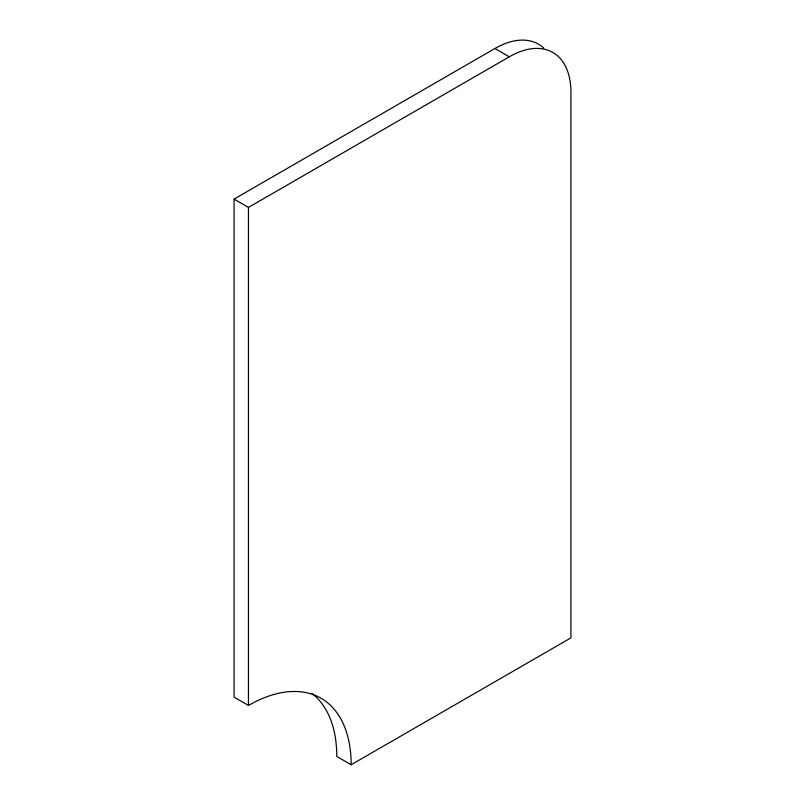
<?xml version="1.0" encoding="UTF-8"?>
<svg xmlns="http://www.w3.org/2000/svg" width="805" height="805" viewBox="0 0 805 805"><rect width="100%" height="100%" fill="white"/><g stroke="black" fill="none" stroke-linecap="round" stroke-linejoin="round"><path stroke-width="1.21" d="M494.924 48.501L509.303 56.803A87.141 50.313 -60 0 1 570.926 92.384L570.926 637.872L351.151 764.75A145.232 83.851 -60 0 0 248.453 705.462L234.074 697.16L234.074 199.107L494.924 48.501A87.141 50.313 -60 0 1 543.808 48.119M234.074 199.107L248.453 207.408L509.303 56.803M351.151 764.75L336.772 756.448A145.232 83.851 -60 0 0 311.776 693.346M248.453 207.408L248.453 705.462"/></g></svg>
